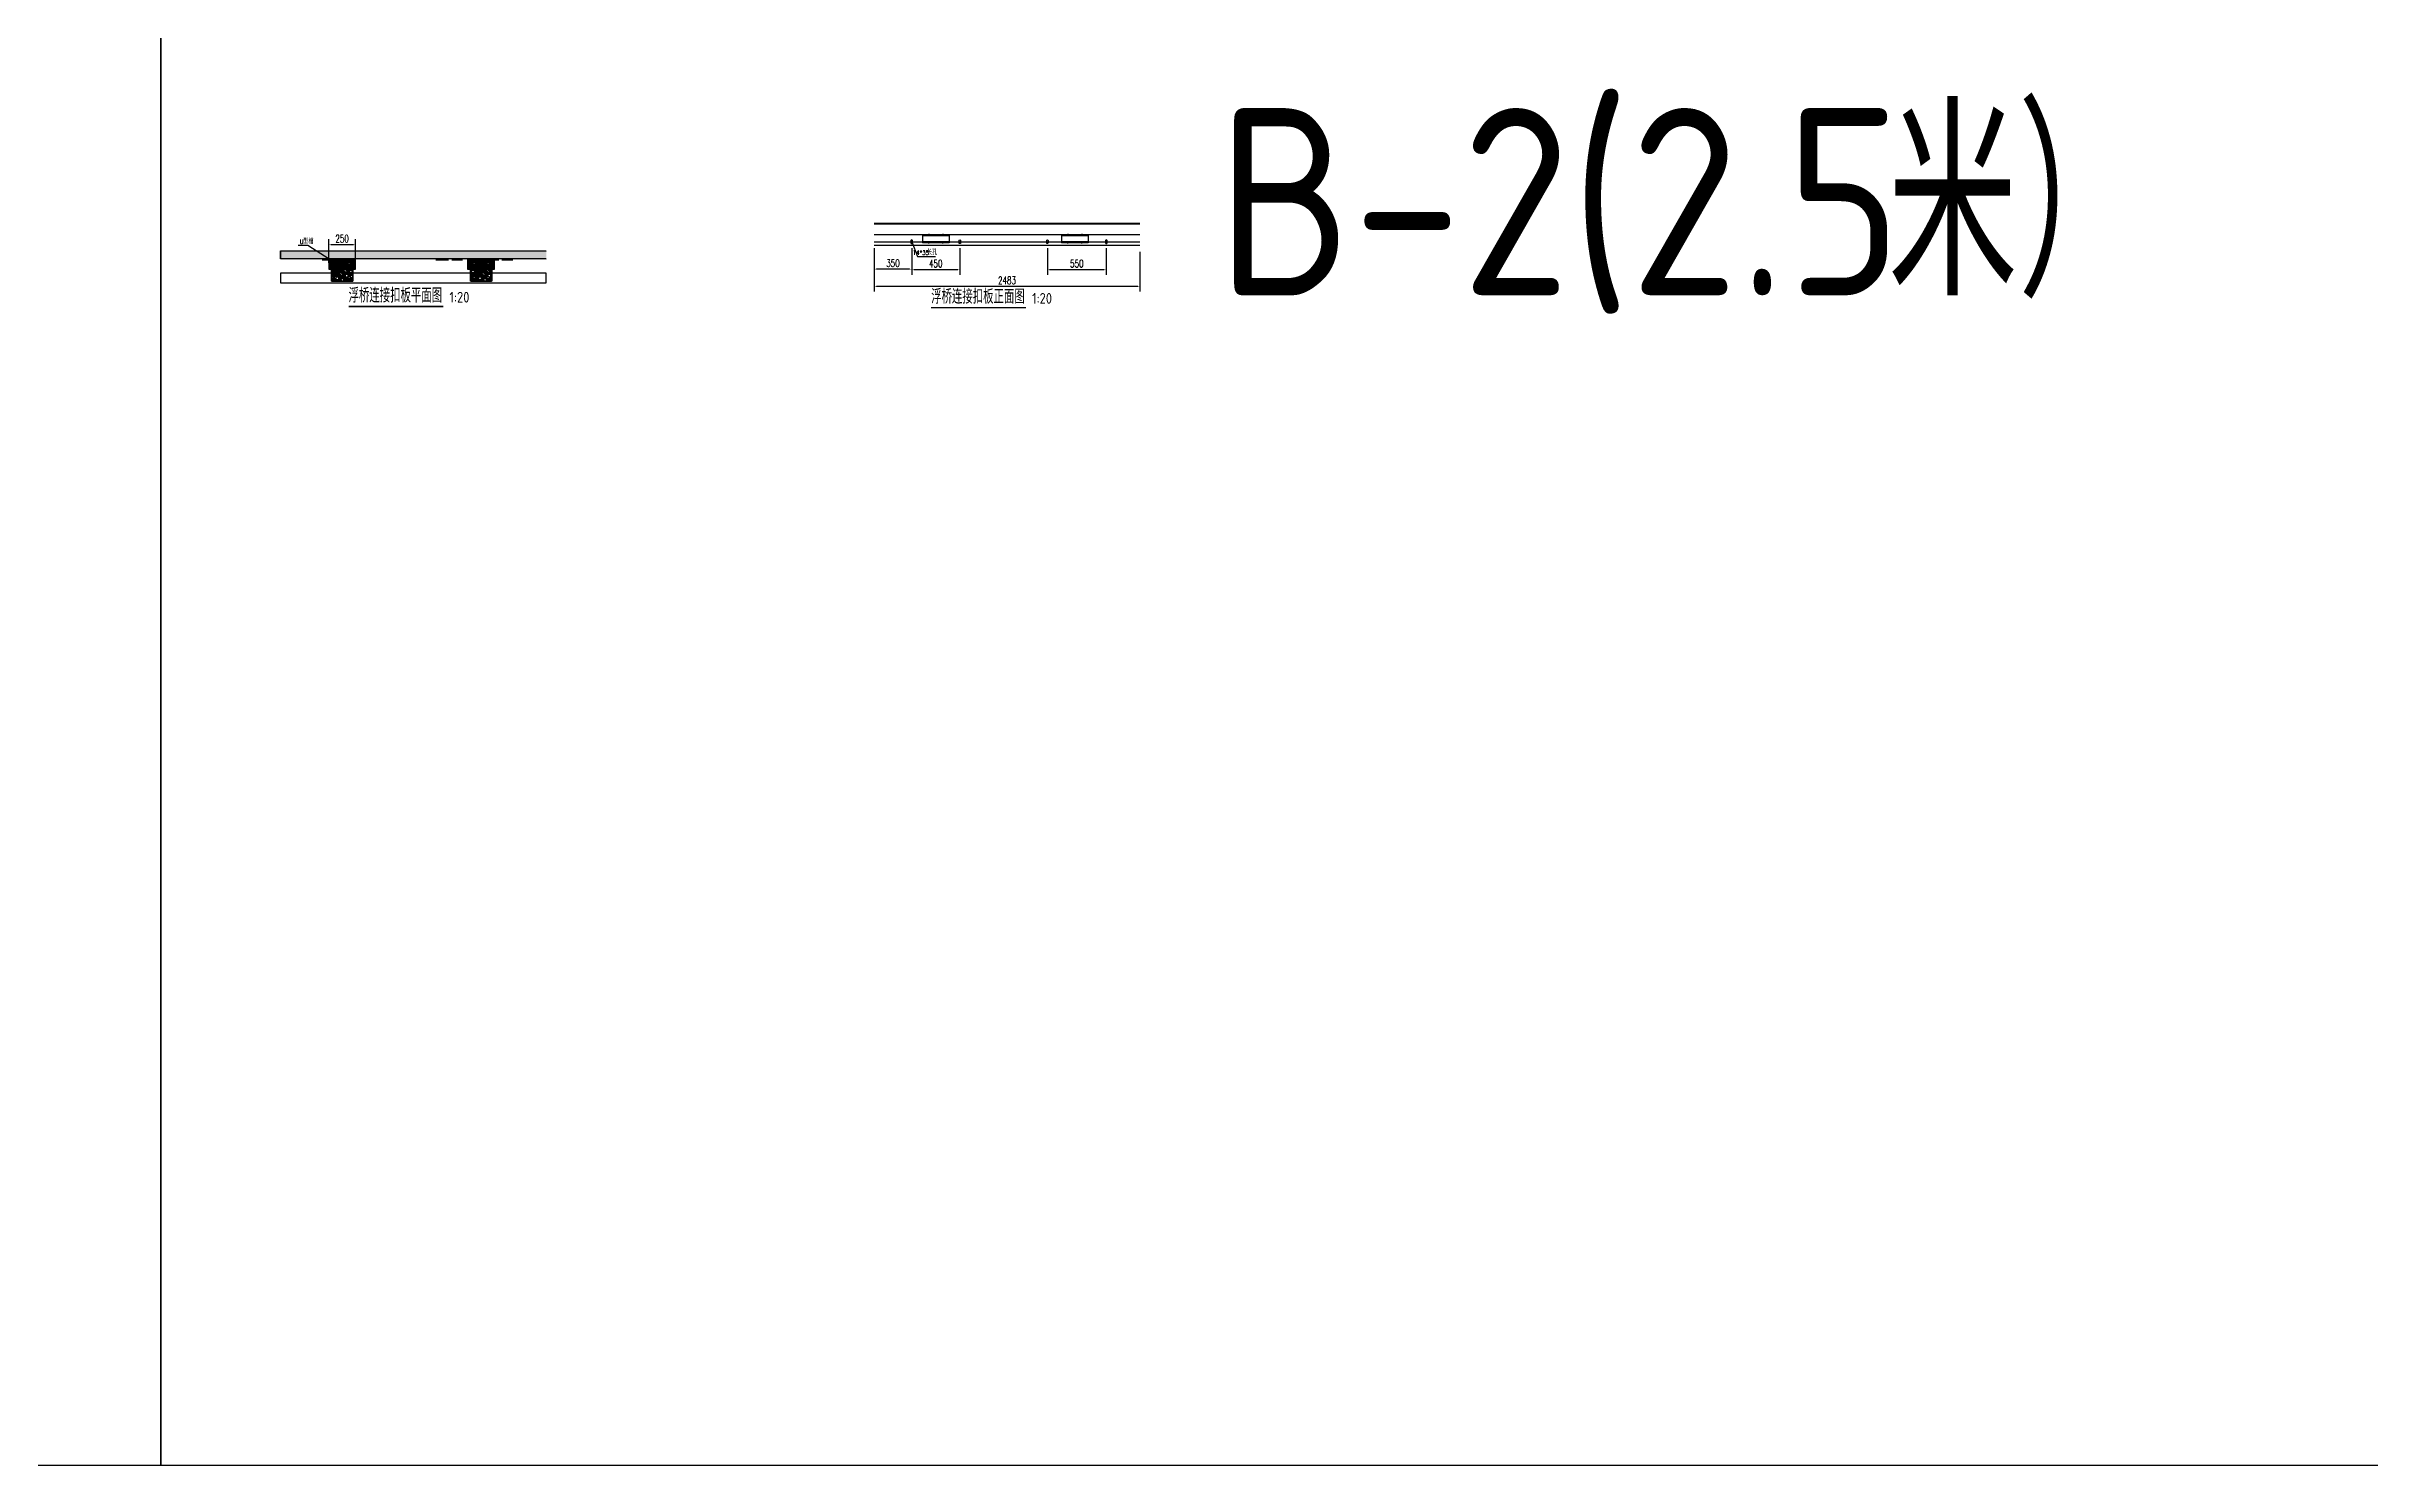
# Model space of a CAD drawing. Extents: x -89702 to 926017, y -610001 to -56924.
# Drawn here: x 66867 to 88585, y -610001 to -596740 of the extents above; entities that cross this region are included whole.
import ezdxf

# ---------------------------------------------------------------- set-up
doc = ezdxf.new("R2010")
doc.units = 0
doc.header["$LTSCALE"] = 10
doc.header["$MEASUREMENT"] = 0
doc.linetypes.add('ACAD_ISO02W100', pattern=[15, 12, -3])
for name, color, linetype in [('BJ02', 2, 'Continuous'), ('DIM_LEAD', 3, 'Continuous'), ('DIM_SYMB', 3, 'Continuous'), ('L-构造线', 6, 'Continuous'), ('PUB_TEXT', 7, 'Continuous'), ('柱子底座', 2, 'Continuous')]:
    doc.layers.add(name, color=color, linetype=linetype)
doc.styles.add('_TCH_DIM', font='SIMPLEX', dxfattribs={"bigfont": 'GBCBIG'})
doc.styles.get("Standard").update_dxf_attribs({"font": 'gbenor.shx', "bigfont": 'gbcbig.shx'})
doc.styles.add('STANDARD_T3', font='simplex.shx', dxfattribs={"width": 0.7, "bigfont": 'gbcbig.shx'})
doc.dimstyles.new('W&&20', dxfattribs={"dimtxt": 70, "dimasz": 20, "dimexe": 50, "dimexo": 60, "dimgap": 20, "dimtad": 1, "dimdec": 0, "dimzin": 0, "dimdsep": 46, "dimtxsty": 'STANDARD_T3', "dimcen": 0.09, "dimclrd": 1, "dimclre": 1, "dimclrt": 7, "dimazin": 2, "dimtfac": 1, "dimtdec": 0, "dimtix": 1, "dimtmove": 2, "dimatfit": 3, "dimfxl": 0, "dimtolj": 1, "dimtzin": 0, "dimarcsym": 0})

# ---------------------------------------------------------------- blocks, each defined once
blk = doc.blocks.new('01')
h = blk.add_hatch()
h.set_pattern_fill('HOUND', color=77, scale=5)
h.set_pattern_definition([(0, (0, 0), (31.75, 7.9375), [127, -63.5]), (90, (0, 0), (-7.9375, -31.75), [127, -63.5])])
h.paths.add_polyline_path([(50227, 12928), (50227, 12728), (50427, 12728), (50427, 12928)])
h.paths.add_polyline_path([(50382, 12893, -1), (50402, 12893, -1)], flags=16)
h.paths.add_polyline_path([(50252, 12893, -1), (50272, 12893, -1)], flags=16)
h.paths.add_polyline_path([(50402, 12763, -1), (50382, 12763, -1)], flags=16)
h.paths.add_polyline_path([(50272, 12763, -1), (50252, 12763, -1)], flags=16)
at = {"color": 251}
blk.add_lwpolyline([(50227, 12928), (50427, 12928), (50427, 12728), (50227, 12728)], close=True, dxfattribs=at)
at = {"color": 6}
for centre in [(50262, 12893), (50392, 12893), (50262, 12763), (50392, 12763)]:
    blk.add_circle(centre, 10, dxfattribs=at)
blk = doc.blocks.new('橡胶块')
h = blk.add_hatch(color=6)
h.dxf.hatch_style = 1
h.paths.add_polyline_path([(100, 126), (10, 126), (10, -124), (100, -124)])
h.paths.add_polyline_path([(55, 66, -1), (75, 66, -1)], flags=16)
h.paths.add_polyline_path([(75, -64, -1), (55, -64, -1)], flags=16)
at = {"color": 2}
for points in [[(100, 126), (10, 126), (10, -124), (100, -124)], [(10, 106), (100, 106), (100, -104), (10, -104)]]:
    blk.add_lwpolyline(points, close=True, dxfattribs=at)
for points in [[(55, 66, -1), (75, 66, -1)], [(75, -64, -1), (55, -64, -1)]]:
    blk.add_lwpolyline(points, format="xyb", close=True, dxfattribs=at)
for centre in [(65, 66), (65, -64)]:
    blk.add_circle(centre, 10, dxfattribs=at)
at = {"layer": '柱子底座', "color": 2}
blk.add_lwpolyline([(-95, -100), (95, -100, 0.414214), (100, -95), (100, 95, 0.414214), (95, 100), (-95, 100, 0.414214), (-100, 95), (-100, -95, 0.414214)], format="xyb", close=True, dxfattribs=at)
at = {"color": 4, "rotation": 180}
blk.add_blockref('01', (50327, 12828), dxfattribs=at)
blk = doc.blocks.new('*D1219')
at = {"color": 1, "lineweight": -2, "transparency": 16777216}
for p, q in [((69506, -598762), (69506, -598541)), ((69756, -598762), (69756, -598541)), ((69526, -598591), (69736, -598591))]:
    blk.add_line(p, q, dxfattribs=at)
at = {"color": 1, "transparency": 16777216}
for points in [[(69526, -598588), (69526, -598594), (69506, -598591)], [(69736, -598588), (69736, -598594), (69756, -598591)]]:
    blk.add_solid(points, dxfattribs=at)
at = {"layer": 'Defpoints', "color": 0, "transparency": 16777216}
for p in [(69756, -598591), (69506, -598822), (69756, -598822)]:
    blk.add_point(p, dxfattribs=at)
at = {"color": 7, "transparency": 16777216, "insert": (69631, -598536), "char_height": 70, "attachment_point": 5, "style": 'STANDARD_T3'}
blk.add_mtext('\\A1;250', dxfattribs=at)
blk = doc.blocks.new('*D1220')
at = {"color": 1, "lineweight": -2, "transparency": 16777216}
for p, q in [((74956, -598625), (74956, -598874)), ((75406, -598625), (75406, -598874)), ((74976, -598824), (75386, -598824))]:
    blk.add_line(p, q, dxfattribs=at)
at = {"color": 1, "transparency": 16777216}
for points in [[(74976, -598821), (74976, -598827), (74956, -598824)], [(75386, -598821), (75386, -598827), (75406, -598824)]]:
    blk.add_solid(points, dxfattribs=at)
at = {"layer": 'Defpoints', "color": 0, "transparency": 16777216}
for p in [(74956, -598565), (75406, -598565), (75406, -598824)]:
    blk.add_point(p, dxfattribs=at)
at = {"color": 7, "transparency": 16777216, "insert": (75181, -598769), "char_height": 70, "attachment_point": 5, "style": 'STANDARD_T3'}
blk.add_mtext('\\A1;450', dxfattribs=at)
blk = doc.blocks.new('*D1221')
at = {"color": 1, "lineweight": -2, "transparency": 16777216}
for p, q in [((76225, -598625), (76225, -598874)), ((76775, -598625), (76775, -598874)), ((76245, -598824), (76755, -598824))]:
    blk.add_line(p, q, dxfattribs=at)
at = {"color": 1, "transparency": 16777216}
for points in [[(76245, -598821), (76245, -598827), (76225, -598824)], [(76755, -598821), (76755, -598827), (76775, -598824)]]:
    blk.add_solid(points, dxfattribs=at)
at = {"layer": 'Defpoints', "color": 0, "transparency": 16777216}
for p in [(76225, -598565), (76775, -598565), (76775, -598824)]:
    blk.add_point(p, dxfattribs=at)
at = {"color": 7, "transparency": 16777216, "insert": (76500, -598769), "char_height": 70, "attachment_point": 5, "style": 'STANDARD_T3'}
blk.add_mtext('\\A1;550', dxfattribs=at)
blk = doc.blocks.new('*D1222')
at = {"color": 1, "lineweight": -2, "transparency": 16777216}
for p, q in [((74606, -598658), (74606, -599031)), ((77089, -598658), (77089, -599031)), ((74626, -598981), (77069, -598981))]:
    blk.add_line(p, q, dxfattribs=at)
at = {"color": 1, "transparency": 16777216}
for points in [[(74626, -598977), (74626, -598984), (74606, -598981)], [(77069, -598977), (77069, -598984), (77089, -598981)]]:
    blk.add_solid(points, dxfattribs=at)
at = {"layer": 'Defpoints', "color": 0, "transparency": 16777216}
for p in [(74606, -598598), (77089, -598598), (77089, -598981)]:
    blk.add_point(p, dxfattribs=at)
at = {"color": 7, "transparency": 16777216, "insert": (75847, -598926), "char_height": 70, "attachment_point": 5, "style": 'STANDARD_T3'}
blk.add_mtext('\\A1;2483', dxfattribs=at)
blk = doc.blocks.new('*D1223')
at = {"color": 1, "lineweight": -2, "transparency": 16777216}
for p, q in [((74606, -598625), (74606, -598870)), ((74956, -598625), (74956, -598870)), ((74936, -598820), (74626, -598820))]:
    blk.add_line(p, q, dxfattribs=at)
at = {"color": 1, "transparency": 16777216}
for points in [[(74626, -598817), (74626, -598824), (74606, -598820)], [(74936, -598817), (74936, -598824), (74956, -598820)]]:
    blk.add_solid(points, dxfattribs=at)
at = {"layer": 'Defpoints', "color": 0, "transparency": 16777216}
for p in [(74606, -598565), (74956, -598565), (74606, -598820)]:
    blk.add_point(p, dxfattribs=at)
at = {"color": 7, "transparency": 16777216, "insert": (74781, -598765), "char_height": 70, "attachment_point": 5, "style": 'STANDARD_T3'}
blk.add_mtext('\\A1;350', dxfattribs=at)

msp = doc.modelspace()

# ---------------------------------------------------------------- hatches: boundary and pattern name
at = {"layer": 'L-构造线', "true_color": 0x636466}
h = msp.add_hatch(color=251, dxfattribs=at)
h.dxf.hatch_style = 1
h.paths.add_polyline_path([(71539.6, -598725.1), (71539.6, -598655.1), (69056.2, -598651.6), (69056.2, -598721.6)])
h = msp.add_hatch(color=251, dxfattribs=at)
h.dxf.hatch_style = 1
h.paths.add_polyline_path([(71539.6, -598732.1), (71539.6, -598725.1), (69056.2, -598725.1), (69056.2, -598732.1)])

# ---------------------------------------------------------------- linework, layer by layer
at = {"lineweight": -3}
for p, q in [((74605.8, -598397.5), (77089.2, -598397.5)), ((75107.5, -598495.5), (75107.5, -598506.5)), ((75125.5, -598495.5), (75125.5, -598506.5)), ((75237.5, -598495.5), (75237.5, -598506.5)), ((75255.5, -598495.5), (75255.5, -598506.5)), ((76406.6, -598495.5), (76406.6, -598506.5)), ((76424.6, -598495.5), (76424.6, -598506.5)), ((76536.6, -598495.5), (76536.6, -598506.5)), ((76554.6, -598495.5), (76554.6, -598506.5)), ((75107.5, -598575.5), (75107.5, -598564.5)), ((75125.5, -598575.5), (75125.5, -598564.5)), ((75237.5, -598575.5), (75237.5, -598564.5)), ((75255.5, -598575.5), (75255.5, -598564.5)), ((76225.5, -598575.5), (76225.5, -598564.5)), ((76424.6, -598575.5), (76424.6, -598564.5)), ((76536.6, -598575.5), (76536.6, -598564.5)), ((76554.6, -598575.5), (76554.6, -598564.5))]:
    msp.add_line(p, q, dxfattribs=at)
at = {"color": 8, "lineweight": -3}
for p, q in [((74605.8, -598495.5), (77089.2, -598495.5)), ((74605.8, -598565), (77089.2, -598565))]:
    msp.add_line(p, q, dxfattribs=at)
at = {"color": 1, "lineweight": -3}
for p, q in [((75056.1, -598495.5), (75306.1, -598495.5)), ((75056.1, -598495.5), (75056.1, -598575.5)), ((75056.1, -598506.5), (75306.1, -598506.5)), ((75306.1, -598495.5), (75306.1, -598575.5)), ((76355.2, -598495.5), (76605.2, -598495.5)), ((76355.2, -598495.5), (76355.2, -598575.5)), ((76355.2, -598506.5), (76605.2, -598506.5)), ((76605.2, -598495.5), (76605.2, -598575.5)), ((75306.1, -598564.5), (75056.1, -598564.5)), ((75306.1, -598575.5), (75056.1, -598575.5)), ((76605.2, -598564.5), (76355.2, -598564.5)), ((76605.2, -598575.5), (76355.2, -598575.5))]:
    msp.add_line(p, q, dxfattribs=at)
at = {"color": 3, "lineweight": -3}
for p, q in [((75116.5, -598489.5), (75116.5, -598509.5)), ((75246.5, -598489.5), (75246.5, -598509.5)), ((76415.6, -598489.5), (76415.6, -598509.5)), ((76545.6, -598489.5), (76545.6, -598509.5)), ((75116.5, -598581.5), (75116.5, -598561.5)), ((75246.5, -598581.5), (75246.5, -598561.5)), ((76415.6, -598581.5), (76415.6, -598561.5)), ((76545.6, -598581.5), (76545.6, -598561.5))]:
    msp.add_line(p, q, dxfattribs=at)
at = {"color": 251, "linetype": 'ACAD_ISO02W100', "true_color": 0x636466}
for p, q in [((69445.6, -598735.1), (69695.6, -598735.1)), ((70505.9, -598735.1), (70755.9, -598735.1)), ((70975.7, -598735.1), (71225.7, -598735.1))]:
    msp.add_line(p, q, dxfattribs=at)
for points in [[(74605.8, -598390.5), (77089.2, -598390.5)], [(71539.6, -598725.1), (69056.2, -598725.1), (69056.2, -598648.1), (71539.6, -598648.1)], [(77089.2, -598598.5), (74605.8, -598598.5)]]:
    msp.add_lwpolyline(points)
at = {"lineweight": -3}
for points in [[(74949.1, -598575.5, 1), (74963.1, -598575.5), (74963.1, -598554.5, 1), (74949.1, -598554.5)], [(75413.1, -598575.5, -1), (75399.1, -598575.5), (75399.1, -598554.5, -1), (75413.1, -598554.5)], [(76232, -598575.5, -1), (76218, -598575.5), (76218, -598554.5, -1), (76232, -598554.5)], [(76768, -598575.5, 1), (76782, -598575.5), (76782, -598554.5, 1), (76768, -598554.5)]]:
    msp.add_lwpolyline(points, format="xyb", close=True, dxfattribs=at)
at = {"layer": 'BJ02'}
msp.add_lwpolyline([(24698.5, -490906.1), (67937.1, -490906.1), (67937.1, -610000.5), (24698.5, -610000.5)], close=True, dxfattribs=at)
at = {"layer": 'DIM_LEAD'}
for p, q in [((69310.6, -598600.6), (69220.2, -598600.6)), ((69587.9, -598776.5), (69310.6, -598600.6)), ((74956.3, -598565.1), (75009.6, -598702.6)), ((75009.6, -598702.6), (75178.7, -598702.6))]:
    msp.add_line(p, q, dxfattribs=at)
for points in [[(69587.9, -598776.5, 0, 8, 0), (69562.6, -598760.5, 0, 0, 0)], [(74956.3, -598565.1, 0, 8, 0), (74967.1, -598593.1, 0, 0, 0)]]:
    msp.add_lwpolyline(points, format="xyseb", dxfattribs=at)
at = {"layer": 'DIM_SYMB', "const_width": 14}
for points in [[(69691.1, -599169.9), (70578.5, -599169.9)], [(75138.1, -599180.8), (76025.5, -599180.8)]]:
    msp.add_lwpolyline(points, dxfattribs=at)
at = {"layer": 'L-构造线', "color": 1}
msp.add_lwpolyline([(67937.1, -581777.6), (111175.6, -581777.6), (111175.6, -610000.5), (67937.1, -610000.5)], close=True, dxfattribs=at)
at = {"layer": 'L-构造线', "color": 251, "true_color": 0x636466}
msp.add_lwpolyline([(71539.6, -598655), (69056.2, -598651.6), (69056.2, -598721.6), (71539.6, -598725)], dxfattribs=at)
at = {"layer": 'L-构造线', "color": 6}
msp.add_lwpolyline([(71539.6, -598859.5), (69056.2, -598859.5), (69056.2, -598949.5), (71539.6, -598949.5)], close=True, dxfattribs=at)

# ---------------------------------------------------------------- block references
at = {"rotation": 89.99999999999999}
for p in [(69631.5, -598832.1), (70930.6, -598832.1)]:
    msp.add_blockref('橡胶块', p, dxfattribs=at)

# ---------------------------------------------------------------- texts
at = {"layer": 'PUB_TEXT', "color": 1}
for s, height, p in [('B-2(2.5', 1750, (77810.7, -599064.9)), ('米）', 1687.94, (84081.5, -599064.9))]:
    msp.add_text(s, height=height, dxfattribs=at).set_placement(p)
at = {"layer": 'PUB_TEXT', "color": 7, "style": '_TCH_DIM', "width": 0.705882}
for s, p in [('U', (69235.2, -598585.6)), ('14*35', (74966.3, -598687.6))]:
    msp.add_text(s, height=42.5, dxfattribs=at).set_placement(p)
at = {"layer": 'PUB_TEXT', "color": 7, "style": '_TCH_DIM'}
for s, p in [('型槽', (69266.7, -598585.6)), ('长孔', (75097.7, -598687.6))]:
    msp.add_text(s, height=48.23, dxfattribs=at).set_placement(p)
at = {"layer": 'PUB_TEXT', "color": 7}
for s, height, p in [('浮桥连接扣板平面图', 135.04, (69691.1, -599133)), ('1:20', 100, (70634.5, -599133)), ('浮桥连接扣板正面图', 135.04, (75138.1, -599143.9)), ('1:20', 100, (76081.5, -599143.9))]:
    msp.add_text(s, height=height, dxfattribs=at).set_placement(p)

# ---------------------------------------------------------------- dimensions: what is measured, and where the dimension line sits
for base, p1, p2, picture, middle in [((69755.9, -598591), (69505.9, -598822.1), (69755.9, -598822.1), '*D1219', (69630.9, -598536)), ((74605.8, -598820.3), (74956.1, -598565), (74605.8, -598565), '*D1223', (74780.9, -598765.3)), ((77089.2, -598980.8), (74605.8, -598598.5), (77089.2, -598598.5), '*D1222', (75847.5, -598925.8)), ((75406.1, -598824), (74956.3, -598565.1), (75406.1, -598565), '*D1220', (75181.2, -598769)), ((76775.2, -598824), (76225, -598565), (76775.2, -598565.1), '*D1221', (76500.1, -598769))]:
    dim = msp.add_linear_dim(base=base, p1=p1, p2=p2, dimstyle='W&&20')
    dim.commit()
    dim.dimension.update_dxf_attribs({"geometry": picture, "text_midpoint": middle})

doc.saveas('drawing.dxf')
